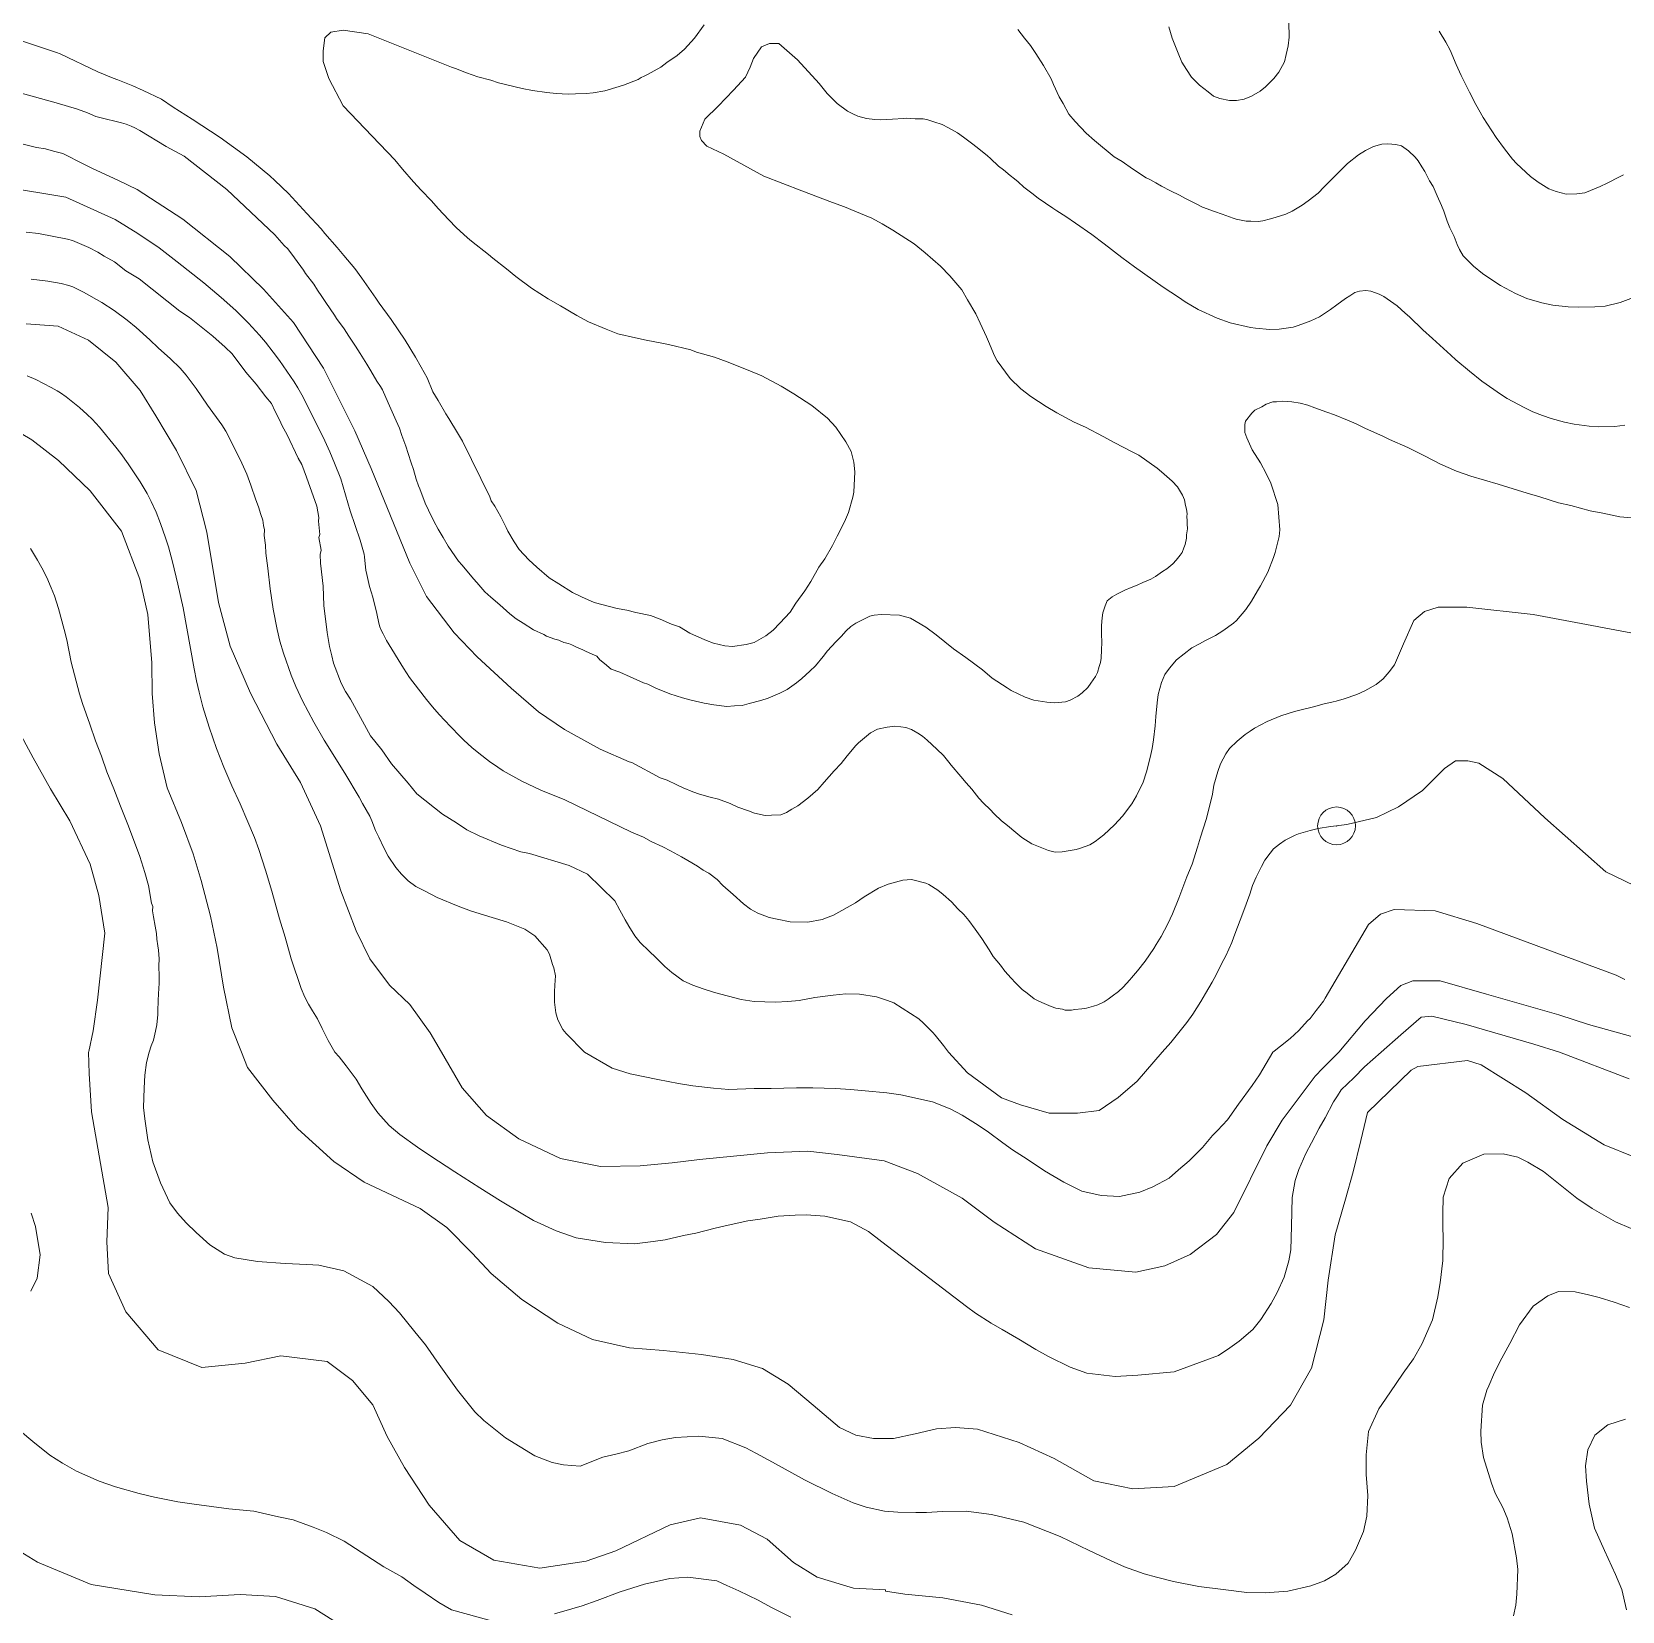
# Model space of a CAD drawing. Header units: metres. Extents: x 548946 to 557077, y 1838800 to 1845419.
# Drawn here: x 553019 to 553608, y 1841793 to 1842378 of the extents above; entities that cross this region are included whole.
import ezdxf

# ---------------------------------------------------------------- set-up
doc = ezdxf.new("R2010")
doc.units = ezdxf.units.M
doc.header["$LTSCALE"] = 28
doc.header["$PDMODE"] = 32
doc.header["$PDSIZE"] = 14
doc.layers.add('1', color=7, linetype='Continuous', lineweight=13)
doc.layers.add('2', color=7, linetype='Continuous', lineweight=13)

msp = doc.modelspace()

# ---------------------------------------------------------------- linework, layer by layer
at = {"layer": '1'}
for p, q in [((553498.1, 1842020.04), (553497.42, 1842018.89)), ((553503.06, 1842000), (553497.24, 1841994.04))]:
    msp.add_line(p, q, dxfattribs=at)
for points in [[(553145.03, 1842339.32), (553134.26, 1842350.56), (553128.93, 1842360.74), (553126.8, 1842367.07), (553126.8, 1842370.93), (553127.51, 1842375.85), (553129.64, 1842377.96), (553134.26, 1842378.66), (553143.48, 1842377.26), (553174.39, 1842364.95), (553175.91, 1842364.4), (553179.93, 1842362.86), (553184.2, 1842361.36), (553188.95, 1842360.16), (553191.76, 1842359.11), (553200.58, 1842357.02), (553204.37, 1842356.35), (553209.7, 1842355.61), (553213.2, 1842355.15), (553217.57, 1842354.94), (553220.37, 1842355.03), (553224.31, 1842355.14), (553226.83, 1842355.46), (553231.21, 1842356.13), (553232.44, 1842356.54), (553238.09, 1842358.27), (553243.58, 1842360.36), (553244.63, 1842361.13), (553245.72, 1842361.65), (553247.05, 1842362.2), (553251.94, 1842364.99), (553254.15, 1842366.67), (553258.04, 1842369.32), (553260.69, 1842371.57), (553264.38, 1842375.74), (553267.98, 1842380.66)], [(553484.56, 1842381.6), (553484.75, 1842376.01), (553484.38, 1842372.89), (553483.64, 1842369.61), (553482.95, 1842366.97), (553480.87, 1842363.13), (553479, 1842360.73), (553475.94, 1842357.66), (553473.98, 1842356.01), (553470.75, 1842354.2), (553468.08, 1842353.1), (553465.21, 1842352.62), (553462.66, 1842352.55), (553458.98, 1842353.37), (553456.7, 1842354.23), (553454.72, 1842355.77), (553451.47, 1842358.3), (553448.55, 1842361.26), (553446.66, 1842364.08), (553444.92, 1842366.8), (553443.61, 1842370.09), (553441.38, 1842375.68), (553440.09, 1842379.86)], [(553009.19, 1842376.63), (553028.02, 1842370.43), (553029.45, 1842369.92), (553043.37, 1842363.26), (553049.03, 1842360.9), (553050.78, 1842360.23), (553056.29, 1842357.98), (553060.21, 1842356.3), (553067, 1842353.06), (553071.32, 1842350.16), (553078.27, 1842345.66), (553088.69, 1842338.93), (553098.53, 1842331.73), (553107.08, 1842324.63), (553108.95, 1842322.95), (553114.03, 1842318.09), (553120.82, 1842310.77), (553126.13, 1842305.05), (553127.5, 1842303.31), (553132.1, 1842298.14), (553134.52, 1842295.12), (553138.56, 1842290.39), (553141.19, 1842286.76), (553146.33, 1842279.36), (553147.59, 1842277.47), (553152.04, 1842271.52), (553154.69, 1842267.64), (553157.21, 1842263.86), (553161.08, 1842257.45), (553163.2, 1842253.76), (553165.35, 1842249.82), (553167.52, 1842244.72), (553169.47, 1842241.39), (553172.26, 1842236.51), (553173.37, 1842234.73), (553176.58, 1842229.51), (553178.46, 1842226.42), (553188.63, 1842205.78), (553189.1, 1842204.22), (553190.46, 1842202.29), (553192.62, 1842198.36), (553194.59, 1842194.4), (553195.22, 1842193.05), (553197.57, 1842189.14), (553199.51, 1842186.23), (553203.09, 1842182.37), (553206.06, 1842179.67), (553210.59, 1842175.72), (553214.16, 1842173.57), (553219.28, 1842170.35), (553222.6, 1842168.74), (553227.21, 1842166.61), (553230.63, 1842165.77), (553235.82, 1842164.37), (553239.41, 1842163.73), (553242.73, 1842162.97), (553248.09, 1842161.78), (553251.65, 1842160.48), (553255.95, 1842158.6), (553258.92, 1842157.61), (553262.7, 1842155.28), (553265.2, 1842154.15), (553268.89, 1842152.58), (553271.48, 1842151.54), (553275.67, 1842150.6), (553278.55, 1842150.36)], [(553384.15, 1842378.86), (553386.72, 1842375.73), (553388.86, 1842372.94), (553390.88, 1842370), (553393.74, 1842365.5), (553396.53, 1842360.62), (553397.42, 1842358.56), (553399.53, 1842353.97), (553400.99, 1842351.47), (553403.15, 1842347.53), (553405.39, 1842344.87), (553409.51, 1842340.53), (553412.55, 1842337.72), (553419.93, 1842331.75), (553422.84, 1842329.94), (553426.63, 1842327.23), (553431.77, 1842323.91), (553433.12, 1842323.31), (553435.32, 1842322.06), (553437.38, 1842320.91), (553440.79, 1842319.17), (553444.06, 1842317.53), (553446.26, 1842316.28), (553450.07, 1842314.45), (553452.66, 1842313.12), (553457.08, 1842311.5), (553459.89, 1842310.45), (553464.02, 1842309.05), (553465.09, 1842308.67), (553468.77, 1842307.86), (553470.56, 1842307.83), (553473.25, 1842307.78), (553475.01, 1842308), (553477.85, 1842308.74), (553479.94, 1842309.38)], [(553608.61, 1842325.11), (553607.05, 1842324.28), (553602.49, 1842321.92), (553599.96, 1842320.71), (553594.26, 1842318.34), (553591.24, 1842317.96), (553587.3, 1842317.85), (553583.59, 1842318.91), (553580.92, 1842319.86), (553576.91, 1842322.29), (553574.08, 1842324.49), (553568.89, 1842329.21), (553567.41, 1842330.81), (553564.5, 1842334.66), (553561.42, 1842338.87), (553556.53, 1842346.3), (553553.89, 1842351.08), (553551.53, 1842355.64), (553548.45, 1842361.89), (553546.55, 1842365.87), (553544.35, 1842371.21), (553542.82, 1842374.21), (553540.28, 1842378.23)], [(553331.25, 1842345.55), (553328.13, 1842345.92), (553324.96, 1842346.8), (553323.07, 1842347.59), (553321.16, 1842348.62), (553317.23, 1842351.45), (553315.47, 1842353.28), (553313.56, 1842355.21), (553310.55, 1842358.92), (553302.61, 1842367.6), (553295.7, 1842373.71), (553293.48, 1842373.71), (553292.25, 1842373.71), (553289.29, 1842372.48), (553286.33, 1842368.09), (553285.1, 1842364.92), (553283.37, 1842361.26), (553278.93, 1842356.37), (553273.19, 1842350.55), (553268.3, 1842345.71), (553266.42, 1842341.25), (553266.42, 1842339.2), (553266.99, 1842337.72), (553269.05, 1842335.67), (553275.25, 1842332.7), (553290.09, 1842324.52), (553304.18, 1842319.12), (553315.55, 1842314.85), (553319.97, 1842313.23), (553323.88, 1842311.55), (553330.08, 1842309.01), (553333.91, 1842306.93), (553337.92, 1842304.5), (553345.82, 1842299.49), (553349.82, 1842296.16), (553355.54, 1842291.25), (553359.06, 1842287.61), (553363.41, 1842282.41), (553365.54, 1842278.71), (553368.6, 1842273.61), (553370.19, 1842270.1), (553372.61, 1842265.04), (553373.34, 1842263.35), (553375.54, 1842258), (553376.54, 1842256.09), (553381.31, 1842249.66), (553385.36, 1842245.82), (553389.04, 1842242.96), (553394.75, 1842239.21), (553398.61, 1842236.88), (553405.04, 1842233.48), (553409.24, 1842231.58), (553415.81, 1842228.06), (553420.18, 1842225.79), (553426.61, 1842222.39), (553429.06, 1842221.16), (553435.79, 1842216.38), (553437.48, 1842215.06), (553441.37, 1842211.59), (553443.3, 1842209.41), (553445.22, 1842206.33), (553445.94, 1842204.63), (553446.33, 1842202.51), (553446.63, 1842201.14), (553446.96, 1842199.52), (553446.84, 1842198.49), (553446.92, 1842196.84), (553446.93, 1842195.69), (553447.01, 1842194.04), (553446.89, 1842193), (553446.83, 1842192.57)], [(553144.47, 1842252.44), (553143, 1842254.93), (553140.6, 1842258.85), (553138.85, 1842261.57), (553136.34, 1842265.34), (553134.59, 1842268.06), (553131.83, 1842271.8), (553131.02, 1842273.1), (553127.88, 1842277.81), (553126.34, 1842279.92), (553124.77, 1842282.28), (553123.34, 1842284.52), (553120.29, 1842288.48), (553119.63, 1842289.68), (553116.23, 1842294.36), (553113.78, 1842297.63), (553112.47, 1842298.87), (553108.92, 1842302.77), (553091.21, 1842319.6), (553075.38, 1842332), (553068.69, 1842335.61), (553058.97, 1842341.43), (553057.1, 1842342.46), (553055.71, 1842343.09), (553053.9, 1842343.79), (553052.17, 1842344.32), (553044.14, 1842346.24), (553042.67, 1842346.68), (553039.58, 1842347.99), (553035.9, 1842349.35), (553027.96, 1842351.75), (553010.53, 1842356.53)], [(553609.11, 1842232.34), (553605.34, 1842231.87), (553599.49, 1842231.65), (553595.88, 1842231.96), (553590.3, 1842232.67), (553586.76, 1842233.37), (553581.74, 1842234.79), (553578.53, 1842235.92), (553575.04, 1842237.27), (553571.77, 1842238.9), (553565.48, 1842242.2), (553563.39, 1842243.6), (553556.13, 1842248.56), (553551.57, 1842252.34), (553546.45, 1842256.55), (553544.58, 1842258.23), (553537.8, 1842264.4), (553534.2, 1842267.65), (553529.27, 1842272.4), (553527.68, 1842273.86), (553524.79, 1842276.56), (553519.76, 1842280.02), (553518.12, 1842280.84), (553514.92, 1842281.97), (553513.09, 1842282.25), (553510.83, 1842281.97), (553509.1, 1842281.49), (553507.22, 1842280.24), (553505.55, 1842279.26), (553502.39, 1842276.95), (553500.07, 1842275.13), (553495.93, 1842272.44), (553492.79, 1842271.02), (553488.03, 1842269.28), (553486.19, 1842268.67), (553481.05, 1842267.89), (553477.5, 1842267.71), (553472.2, 1842268.19), (553470.38, 1842268.47), (553462.88, 1842270.22), (553458.07, 1842271.91), (553451.03, 1842275.12), (553446.21, 1842277.96), (553443.69, 1842279.69), (553437.99, 1842283.44), (553427.47, 1842290.94), (553422.69, 1842294.43), (553416.19, 1842299.49), (553411.66, 1842303), (553405.53, 1842307.09), (553402.02, 1842309.59), (553398.69, 1842311.72), (553397.17, 1842312.68), (553391.71, 1842316.47), (553389.45, 1842318.23), (553386.48, 1842320.54), (553384.32, 1842322.44), (553382.91, 1842323.54), (553381.35, 1842324.75), (553378.92, 1842326.87), (553377.08, 1842328.3), (553374.04, 1842331.11), (553373.02, 1842332.13), (553369.77, 1842334.66), (553367.5, 1842336.42), (553364.11, 1842339.06), (553361.88, 1842340.57), (553358.58, 1842342.46), (553356.12, 1842343.68), (553353.06, 1842344.7), (553350.92, 1842345.46), (553349.1, 1842345.74), (553346.16, 1842345.75), (553342.94, 1842345.99), (553341.79, 1842345.97), (553337.74, 1842345.72), (553335.58, 1842345.58), (553333.43, 1842345.44), (553331.25, 1842345.55)], [(552988.79, 1842343.16), (553020.71, 1842335.12), (553024.05, 1842334.74), (553026.95, 1842333.81), (553030.36, 1842332.93), (553038.18, 1842328.99), (553041.14, 1842327.55), (553051, 1842322.97), (553058.01, 1842319.62), (553074.9, 1842308.67), (553092.25, 1842294.8), (553104.73, 1842282.71), (553115.82, 1842270.34), (553127.02, 1842253.45), (553138.54, 1842230.25), (553144.62, 1842216.29), (553159.01, 1842181.23), (553165.18, 1842168.83), (553175.36, 1842155.33), (553183.86, 1842146.43), (553196.54, 1842134.88), (553206.58, 1842126.16), (553216.24, 1842119.59), (553229.49, 1842112.25), (553240.24, 1842107.62), (553241.26, 1842107.34), (553251.71, 1842101.65), (553254.24, 1842100.82), (553257.91, 1842099.1), (553260.22, 1842097.99), (553263.85, 1842096.53), (553266.27, 1842095.55), (553270.23, 1842094.52), (553273.26, 1842093.75), (553277.68, 1842092.13), (553280.52, 1842090.83), (553284.4, 1842089.4), (553286.68, 1842088.53), (553290.61, 1842087.75), (553292.91, 1842087.78), (553296.46, 1842087.97), (553298.52, 1842088.87), (553300.54, 1842090.01), (553302.68, 1842091.3), (553306.42, 1842094.07), (553310.1, 1842097.34), (553312.44, 1842100.06), (553316.13, 1842104.22), (553318.72, 1842106.98), (553320.92, 1842109.8), (553324.15, 1842113.66), (553325.17, 1842114.68), (553329.57, 1842118.29), (553332.21, 1842119.65), (553335.8, 1842120.48), (553336.81, 1842120.6), (553338.57, 1842120.83), (553340.9, 1842120.61), (553342.72, 1842120.32), (553344.86, 1842119.57), (553347.2, 1842118.2), (553348.87, 1842117.13), (553350.59, 1842115.56), (553354.19, 1842112.31), (553356.66, 1842109.94), (553358.63, 1842107.5), (553359.54, 1842106.34), (553363.12, 1842102.19), (553365.09, 1842099.76), (553367.16, 1842097.46), (553369.76, 1842094.08), (553371.52, 1842092.26), (553373.99, 1842089.89), (553375.46, 1842088.29), (553378.21, 1842085.69), (553380.34, 1842084.04), (553383.48, 1842081.37), (553385.74, 1842079.61), (553389.36, 1842077.26), (553395.55, 1842074.71), (553398.05, 1842074.13), (553400.6, 1842074.19), (553405.85, 1842075.11), (553407.07, 1842075.52), (553410.86, 1842076.88), (553412.89, 1842078.03), (553416.01, 1842080.59), (553418.09, 1842082.39), (553420.02, 1842084.29), (553422.94, 1842087.46), (553426.46, 1842091.99), (553428.13, 1842095.01), (553430.69, 1842100.05), (553431.86, 1842103.9), (553433.25, 1842109.18), (553433.98, 1842112.47), (553434.47, 1842115.72), (553435.1, 1842120.91), (553435.3, 1842124.38), (553435.82, 1842129.43), (553436.2, 1842132.54)], [(553278.55, 1842150.36), (553283.51, 1842151.02), (553286.55, 1842151.84), (553290.83, 1842154.23), (553293.53, 1842156.34), (553296.09, 1842158.92), (553299.89, 1842163.05), (553301.98, 1842166.33), (553305.34, 1842170.99), (553307.52, 1842174.37), (553310.52, 1842179.66), (553312.72, 1842182.85), (553315.58, 1842187.74), (553317.28, 1842191.16), (553319.99, 1842196.51), (553321.5, 1842199.91), (553323.13, 1842205.6), (553323.48, 1842207.54), (553323.77, 1842214.98), (553323.44, 1842218.65), (553322.43, 1842222.52), (553320.5, 1842226.1), (553316.83, 1842231.57), (553313.7, 1842234.91), (553307.85, 1842239.56), (553301.27, 1842243.94), (553296.57, 1842246.82), (553289.31, 1842250.54), (553284.32, 1842252.63), (553276.56, 1842255.73), (553271.8, 1842257.47), (553265.12, 1842259.36), (553263.04, 1842260.17), (553254.74, 1842262.16), (553252.88, 1842262.62), (553246.48, 1842263.78), (553242.58, 1842264.67), (553236.05, 1842266.1), (553231.67, 1842267.88), (553225.18, 1842270.65), (553220.84, 1842272.91), (553214.72, 1842276.58), (553210.25, 1842279.11), (553204.01, 1842283.04), (553198.28, 1842287.42), (553194.73, 1842290.24), (553189.72, 1842294.23), (553188.05, 1842295.56), (553181.78, 1842300.54), (553180.32, 1842301.7), (553176.07, 1842305.58), (553173.37, 1842308.41), (553169.48, 1842312.52), (553166.97, 1842315.37), (553163.19, 1842319.4), (553160.37, 1842322.5), (553156.22, 1842327.15), (553153.36, 1842330.62), (553145.03, 1842339.32)], [(553479.94, 1842309.38), (553483.51, 1842310.47), (553485.79, 1842311.65), (553489.48, 1842313.77), (553491.7, 1842315.45), (553495.44, 1842318.22), (553497.7, 1842320.55), (553499.96, 1842322.87), (553502.11, 1842325.06), (553506.31, 1842329.29), (553510.38, 1842332.48), (553512.99, 1842334.08), (553515.99, 1842335.61), (553519.09, 1842336.38), (553521.24, 1842336.52), (553524.21, 1842336.25), (553526.31, 1842335.75), (553528.97, 1842333.91), (553531.44, 1842331.54), (553532.49, 1842330.27), (553533.92, 1842328.02), (553535.04, 1842326.24), (553536.74, 1842322.88), (553538.03, 1842320.74), (553539.61, 1842317.24), (553541.2, 1842313.74), (553541.99, 1842311.54), (553543.22, 1842307.86), (553544.28, 1842305.44), (553545.84, 1842302.18), (553546.97, 1842299.26), (553547.84, 1842297.45), (553549.16, 1842295.07), (553550.04, 1842294.16), (553552.96, 1842291.2), (553556.36, 1842288.56), (553561.25, 1842285.22), (553563.05, 1842284.04), (553568.52, 1842281.15), (553572.72, 1842279.25), (553578.28, 1842277.64), (553582.35, 1842276.75), (553588.04, 1842276.18), (553591.77, 1842276.01), (553598.01, 1842276.15), (553601.81, 1842276.38), (553607.39, 1842277.71), (553611.29, 1842279.22)], [(553263.75, 1842024.88), (553260.23, 1842026.48), (553256.02, 1842029.53), (553253.44, 1842031.76), (553250.09, 1842035.04), (553247.62, 1842037.42), (553244.28, 1842040.7), (553242.31, 1842043.14), (553240.08, 1842046.69), (553238.76, 1842049.08), (553236.78, 1842052.66), (553234.94, 1842056.13), (553224.77, 1842065.94), (553217.97, 1842069.21), (553203.24, 1842073.62), (553200.11, 1842074.28), (553192.97, 1842076.76), (553184.71, 1842080.14), (553180.13, 1842082.41), (553176.27, 1842085.02), (553171.08, 1842088.23), (553161.57, 1842095.78), (553158.33, 1842099.73), (553152.17, 1842106.9), (553148.53, 1842112.08), (553144.38, 1842117.19), (553139.9, 1842125.32), (553136.98, 1842130.83), (553135.13, 1842133.67), (553133.5, 1842136.78), (553130.64, 1842144.08), (553130.07, 1842146.81), (553129.17, 1842150.26), (553128.31, 1842155.5), (553127.16, 1842165.53), (553126.86, 1842172.61), (553125.89, 1842181.14), (553125.76, 1842184.43), (553126.09, 1842185.99), (553125.3, 1842190.73), (553125.68, 1842191.79), (553125.11, 1842196.8), (553125.22, 1842198.09), (553124.48, 1842202.32), (553120.71, 1842213.07), (553118.91, 1842217.69), (553117.62, 1842220.09), (553113.58, 1842228.77), (553111.67, 1842232.11), (553110.66, 1842234.28), (553109.03, 1842237.4), (553107.68, 1842240.29), (553105.61, 1842242.85), (553102.03, 1842247.52), (553098.22, 1842251.91), (553093.13, 1842258.7), (553090.55, 1842261.2), (553086.02, 1842265.25), (553077.36, 1842272.14), (553073.78, 1842274.53), (553058.69, 1842286.52), (553053.77, 1842289.51), (553049.58, 1842292.84), (553045.78, 1842294.95), (553043.32, 1842296.45), (553040.08, 1842298.11), (553033.94, 1842300.71), (553032.1, 1842301.26), (553021.45, 1842303.35), (553016.82, 1842303.83)], [(553098.63, 1842214.17), (553096.05, 1842219.56), (553090.78, 1842230.06), (553089.28, 1842232.46), (553084.06, 1842239.73), (553079.83, 1842245.88), (553076.09, 1842250.87), (553073.87, 1842253.43), (553070.3, 1842256.93), (553065.75, 1842261), (553062.7, 1842263.91), (553057.53, 1842268.52), (553054.23, 1842271.18), (553049.45, 1842274.83), (553044.91, 1842277.78), (553038.12, 1842281.55), (553034.07, 1842283.53), (553032.63, 1842284.03), (553029.83, 1842284.79), (553024.85, 1842285.68), (553018.64, 1842286.45)], [(553016.81, 1842269.86), (553028.69, 1842268.98), (553039.89, 1842263.75), (553049.99, 1842255.67), (553059.06, 1842245.15), (553064.89, 1842235.83), (553072.53, 1842222.94), (553079.76, 1842208.07), (553083.79, 1842192.72), (553088.12, 1842166.65), (553092.38, 1842150.41), (553099.89, 1842132.98), (553109.75, 1842114.13), (553118.45, 1842099.94), (553125.93, 1842083.93), (553133.41, 1842059.76), (553139.07, 1842044.98), (553144.1, 1842034.66), (553151.41, 1842024.85), (553158.94, 1842017.65), (553166.45, 1842007.22), (553170.64, 1842000)], [(553028.33, 1842245.08), (553026.15, 1842246.29), (553020.36, 1842249.24), (553017.25, 1842250.54)], [(553413.01, 1842139.21), (553411.29, 1842136.7), (553410.08, 1842135.14), (553408.03, 1842133.1), (553406.4, 1842131.87), (553403.65, 1842130.38), (553401.81, 1842129.77), (553397.9, 1842129.4), (553394.93, 1842129.67), (553390.1, 1842130.47), (553386.9, 1842131.6), (553381.74, 1842134.02), (553380.22, 1842134.98), (553374.65, 1842138.62), (553371.08, 1842141.62), (553364.89, 1842146.21), (553360.39, 1842149.48), (553354, 1842154.68), (553350.07, 1842157.51), (553344.42, 1842160.76), (553340.32, 1842161.91), (553333.52, 1842162.2), (553331, 1842161.89), (553329.38, 1842161.56), (553324.21, 1842159), (553322.33, 1842157.74), (553320.62, 1842156.12), (553318.71, 1842153.97), (553316.78, 1842152.06), (553313.75, 1842148.75), (553312.1, 1842146.63), (553309.21, 1842143.2), (553307.17, 1842141.16), (553304.18, 1842138.48), (553302.22, 1842136.83), (553298.7, 1842134.35), (553296.06, 1842133), (553291.69, 1842131.17), (553288.99, 1842130.32), (553284.66, 1842129.14), (553282.07, 1842128.44), (553279.27, 1842128.34), (553276.37, 1842128.1), (553271.57, 1842128.65), (553268.04, 1842129.36), (553263.18, 1842130.41), (553260, 1842131.29), (553255.23, 1842132.74), (553250.1, 1842134.9), (553247.12, 1842136.32), (553245.51, 1842136.88), (553240.64, 1842139.08), (553236.73, 1842140.76), (553233.52, 1842141.89), (553231.08, 1842144.01), (553229.39, 1842145.33), (553228.19, 1842146.72), (553226.56, 1842147.53), (553224, 1842148.62), (553223.04, 1842149.14), (553220.47, 1842150.22), (553218.98, 1842150.93), (553217.77, 1842151.41), (553216.06, 1842151.84), (553214.17, 1842152.62), (553212.71, 1842153.08), (553209.65, 1842154.1), (553208.55, 1842154.73), (553204.74, 1842156.55), (553200.99, 1842159.02), (553198.36, 1842160.6), (553195.96, 1842162.47), (553192.36, 1842165.73), (553188.93, 1842168.62), (553186.78, 1842170.52), (553183.79, 1842173.97), (553182.59, 1842175.36), (553178.38, 1842180.45), (553177.04, 1842181.94), (553173.16, 1842187.46), (553171.35, 1842190.68), (553169.44, 1842193.76), (553167.91, 1842196.76), (553165.87, 1842200.85), (553164.66, 1842203.38), (553162.71, 1842208.75), (553162.19, 1842209.83), (553161.37, 1842212.29), (553160.28, 1842215.85), (553159.47, 1842218.3), (553158.38, 1842221.87), (553157.53, 1842224.57), (553156.02, 1842228.47), (553155.17, 1842231.17), (553153.93, 1842233.96), (553151.45, 1842239.52), (553150.93, 1842240.6), (553148.79, 1842245.44), (553148.13, 1842246.64), (553146.73, 1842248.63), (553144.47, 1842252.44)], [(553131.16, 1842000), (553128.77, 1842004.41), (553126.49, 1842008.84), (553124.73, 1842012.35), (553122.87, 1842015.3), (553121.42, 1842017.85), (553120.1, 1842020.38), (553118.66, 1842023.65), (553114.99, 1842034.59), (553112.75, 1842042.67), (553110.73, 1842049.46), (553107.89, 1842059.72), (553105.52, 1842067.48), (553103.01, 1842075.15), (553101.41, 1842079.56), (553099, 1842085.41), (553096.13, 1842092.03), (553093.08, 1842098.74), (553090.06, 1842105.63), (553087.36, 1842112.54), (553084.58, 1842120.37), (553082.3, 1842128.01), (553080.92, 1842133.34), (553079.92, 1842137.64), (553079.02, 1842142), (553074.94, 1842164.61), (553073.05, 1842173.37), (553071.07, 1842181.72), (553069.52, 1842187.19), (553068.44, 1842190.62), (553066.6, 1842195.91), (553064.95, 1842200.12), (553063.16, 1842204.04), (553061.65, 1842206.95), (553059.06, 1842211.32), (553054.66, 1842218), (553051.95, 1842221.77), (553050.1, 1842224.1), (553043.96, 1842231.52), (553041.23, 1842234.48), (553039.41, 1842236.29), (553036.59, 1842238.88), (553034.18, 1842240.89), (553031.61, 1842242.87), (553029.51, 1842244.33), (553028.33, 1842245.08)], [(553472.98, 1842170.9), (553474.06, 1842172.78), (553476.87, 1842177.86), (553478.87, 1842183.34), (553479.55, 1842185.09), (553480.97, 1842191.01), (553481.3, 1842193.48), (553480.5, 1842202.96), (553477.98, 1842210.81), (553476.25, 1842214.43), (553474.1, 1842218.37), (553471.07, 1842223.23), (553468.99, 1842227.56), (553468.35, 1842229.65), (553468.36, 1842232.59), (553468.6, 1842233.77), (553470.91, 1842236.74), (553472.04, 1842237.91), (553474.57, 1842239.12), (553476.23, 1842240.09), (553478.68, 1842240.91), (553480.08, 1842240.96), (553482.09, 1842241.21), (553484.28, 1842241.1), (553485.71, 1842240.9), (553488.82, 1842240.52), (553491.6, 1842239.72), (553494.28, 1842238.78), (553498.69, 1842237.16), (553501.5, 1842236.11), (553506.35, 1842234.16), (553509.58, 1842232.78), (553512.99, 1842231.03), (553519.47, 1842228.27), (553521.92, 1842227.04), (553528.68, 1842224.06), (553533.87, 1842221.39), (553538.91, 1842218.83), (553540.55, 1842218.01), (553546.77, 1842215.21), (553551.97, 1842213.44), (553562.17, 1842210.5), (553565.77, 1842209.29), (553572.94, 1842207.12), (553577.58, 1842205.79), (553584.49, 1842203.59), (553589.1, 1842202.51), (553596.23, 1842200.59), (553600.95, 1842199.65), (553607.23, 1842198.39), (553611.49, 1842198.03)], [(553223.7, 1842000), (553216.87, 1842006.94), (553215.61, 1842008.46), (553213.78, 1842011.98), (553213.07, 1842014.57), (553212.57, 1842018.6), (553212.6, 1842022.43), (553212.68, 1842024.87), (553212.88, 1842028.34), (553212.25, 1842031.33), (553211.84, 1842032.55), (553210.72, 1842036.37), (553209.89, 1842037.93), (553205.28, 1842043.1), (553201.53, 1842045.56), (553194.8, 1842048.3), (553189.49, 1842049.93), (553181.79, 1842052.29), (553176.84, 1842054.09), (553169.15, 1842057.34), (553164.64, 1842059.72), (553161.23, 1842061.46), (553158.29, 1842063.52), (553155.93, 1842066.03), (553153.72, 1842068.44), (553150.89, 1842072.68), (553149.36, 1842075.68), (553147.46, 1842079.66), (553146.25, 1842082.19), (553144.91, 1842085.72), (553144.19, 1842087.42), (553141.43, 1842092.21), (553140.21, 1842094.52), (553134.83, 1842103.4), (553127.28, 1842115.62), (553123.41, 1842122.3), (553119.23, 1842130.19), (553116.67, 1842135.55), (553114.97, 1842139.68), (553112.12, 1842147.84), (553110.83, 1842152.35), (553109.77, 1842156.56), (553108.37, 1842164.2), (553107.23, 1842171.7), (553106.36, 1842179.33), (553105.63, 1842184.94), (553105.44, 1842187.82), (553105, 1842191.46), (553105.07, 1842193.58), (553104.73, 1842195.18), (553104.49, 1842197.15), (553103.71, 1842199.21), (553102.84, 1842202.06), (553101.86, 1842204.7), (553100.12, 1842210.09), (553098.63, 1842214.17)], [(553446.83, 1842192.57), (553446.68, 1842191.57), (553446.7, 1842190.42), (553446.23, 1842188.07), (553445.74, 1842186.86), (553445.06, 1842185.11), (553444.29, 1842184.12), (553442.86, 1842182.28), (553441.62, 1842180.98), (553439.44, 1842179.04), (553437.77, 1842178.07), (553435.2, 1842176.21), (553433.53, 1842175.24), (553430.5, 1842173.97), (553428.44, 1842173.07), (553426.13, 1842172.14), (553423.82, 1842171.21), (553420.82, 1842169.69), (553419.15, 1842168.71), (553417.3, 1842167.2), (553416.51, 1842165.32), (553415.68, 1842162.79), (553415.4, 1842160.96), (553415.24, 1842158.14), (553415.26, 1842154.95), (553415.27, 1842151.76), (553415.23, 1842149.07), (553415.1, 1842145.99), (553414.79, 1842144.42), (553414.33, 1842142.95), (553413.72, 1842140.71), (553413.01, 1842139.21)], [(553065.1, 1842044.05), (553064.65, 1842046.67), (553063.95, 1842050.16), (553063.67, 1842052.43), (553063.73, 1842053.97), (553063.32, 1842055.19), (553062.09, 1842061.79), (553060.8, 1842066.53), (553058.95, 1842072.51), (553054.78, 1842083.75), (553051.72, 1842091.15), (553049.28, 1842097.62), (553046.7, 1842103.85), (553044.75, 1842109.71), (553042.51, 1842115.4), (553040.45, 1842121.52), (553037.71, 1842129.23), (553036.61, 1842132.77), (553033.54, 1842144.56), (553031.84, 1842152.8), (553030.87, 1842156.67), (553028.78, 1842164.4), (553027.32, 1842169.06), (553026.15, 1842172.08), (553024.48, 1842175.88), (553022.65, 1842179.51), (553021.09, 1842182.29), (553018.41, 1842186.61)], [(553436.2, 1842132.54), (553437.42, 1842137.03), (553438.72, 1842139.88), (553440.34, 1842142.25), (553443.01, 1842145.4), (553448.72, 1842149.81), (553451.47, 1842151.31), (553453.75, 1842152.49), (553457.47, 1842154.36), (553460.19, 1842156.1), (553464.04, 1842159.01), (553465.2, 1842159.92), (553468.64, 1842164.06), (553470.81, 1842167.14), (553472.98, 1842170.9)], [(553039.93, 1842000), (553040.07, 1842000.29), (553041.63, 1842007.99), (553043.22, 1842019.3), (553046.03, 1842044.1), (553043.7, 1842058.09), (553040.6, 1842069.66), (553032.98, 1842085.78), (553025.85, 1842097.55), (553019.39, 1842109.01), (553013.19, 1842120.5)], [(553626.86, 1842054.9), (553602.04, 1842066.85), (553579.45, 1842086.84), (553563.91, 1842101.45), (553554.94, 1842107.1), (553550.86, 1842107.91), (553546.38, 1842107.91), (553542.3, 1842105.08), (553534.15, 1842097.01), (553525.18, 1842090.96), (553517.03, 1842086.92), (553506.08, 1842084.34), (553503.06, 1842083.96), (553502.27, 1842083.86)], [(553502.27, 1842083.86), (553500.04, 1842083.58), (553495.41, 1842082.87), (553492.56, 1842082.13), (553488.24, 1842080.95), (553486.91, 1842080.4), (553483.18, 1842078.53), (553481.19, 1842077.13), (553478.86, 1842075.31)], [(553478.86, 1842075.31), (553477.65, 1842073.75), (553475.67, 1842071.21), (553474.45, 1842068.76), (553472.51, 1842064.81), (553471.1, 1842061.82), (553470.11, 1842058.51), (553467.93, 1842052.49), (553464.17, 1842042.7), (553463.53, 1842040.7), (553461.22, 1842035.69), (553459.78, 1842032.95), (553457.62, 1842028.72), (553456.18, 1842025.99), (553453.77, 1842021.73), (553451.97, 1842018.82), (553448.98, 1842014.11), (553446.81, 1842011.03), (553443.41, 1842006.64), (553440.84, 1842003.64), (553437.7, 1842000)], [(553609.03, 1842027), (553605.9, 1842028.52), (553554.26, 1842047.73), (553538.77, 1842052.33), (553523.65, 1842052.89), (553518.61, 1842051.21), (553514.13, 1842047.29), (553498.1, 1842020.04)], [(553062.43, 1842000), (553063.16, 1842002.43), (553064.06, 1842004.46), (553064.8, 1842007.75), (553065.27, 1842010.1), (553065.55, 1842013.97), (553065.64, 1842015.26), (553065.78, 1842019.23), (553065.86, 1842021.67), (553066.14, 1842025.54), (553066.08, 1842028.08), (553065.97, 1842032.03), (553066.16, 1842034.61), (553065.89, 1842037.76), (553065.56, 1842039.38), (553065.24, 1842041.9), (553065.1, 1842044.05)], [(553503.06, 1842000), (553512.91, 1842011.63), (553520.82, 1842019.91), (553526.1, 1842024.69), (553530.5, 1842026.43), (553540.61, 1842026.43), (553557.81, 1842021.52), (553584.58, 1842013.81), (553595.57, 1842010.33), (553632.49, 1842000)], [(553358.54, 1842000), (553356.7, 1842002.55), (553353.54, 1842006.37), (553352.66, 1842007.28), (553349.28, 1842010.82), (553347.55, 1842012.39), (553338.26, 1842018.25), (553335.98, 1842019.11), (553331.85, 1842020.51), (553325.6, 1842021.51), (553320.47, 1842021.64), (553315.8, 1842021.18), (553309.02, 1842020.33), (553303.15, 1842019.21), (553298.99, 1842018.82), (553294.43, 1842018.5), (553286.48, 1842018.79), (553281.65, 1842019.59), (553271.88, 1842022.19), (553267.63, 1842023.45), (553263.75, 1842024.88)], [(553497.42, 1842018.89), (553494.78, 1842015.5), (553492.47, 1842012.53), (553491.56, 1842011.65), (553488.31, 1842008.05), (553485.1, 1842005.09), (553481.5, 1842002.22), (553479.18, 1842000.39), (553478.69, 1842000)], [(553518.75, 1842000), (553526.1, 1842006.41), (553533.58, 1842012.94), (553537.53, 1842013.38), (553550.28, 1842010.33), (553575.35, 1842002.93), (553584.85, 1842000)], [(553382.14, 1841791.53), (553370.8, 1841795.21), (553356.41, 1841797.84), (553342.33, 1841799.27), (553335.13, 1841800.36), (553335.13, 1841800.86), (553323.38, 1841801.47), (553309.84, 1841805.53), (553301.08, 1841810.91), (553291.3, 1841819.67), (553281.41, 1841824.79), (553266.59, 1841827.54), (553255.36, 1841824.87), (553235.32, 1841815.26), (553224.34, 1841811.45), (553207.14, 1841808.89), (553190.11, 1841811.79), (553177.51, 1841819.07), (553166.08, 1841832.18), (553157.01, 1841846.2), (553150.55, 1841857.66), (553145.24, 1841869.37), (553137.76, 1841878.38), (553128.29, 1841885.49), (553111.23, 1841887.48), (553097.92, 1841884.84), (553081.92, 1841883.19), (553065.77, 1841889.81), (553053.71, 1841903.89), (553047.34, 1841918.08), (553046.69, 1841929.79), (553047.23, 1841942.42), (553041.09, 1841977.87), (553040.15, 1841992.15), (553039.93, 1842000)], [(553062.43, 1842000), (553061.44, 1841996.22), (553060.74, 1841991.53), (553060.56, 1841986.66), (553060.33, 1841979.5), (553060.84, 1841975.38), (553061.95, 1841967.55), (553063.75, 1841959.42), (553066.55, 1841951.67), (553070.08, 1841944.27), (553072.91, 1841940.44), (553076.11, 1841936.79), (553079.82, 1841933.21), (553084.84, 1841928.61), (553090.36, 1841925.25), (553094.18, 1841923.89), (553102.59, 1841922.46), (553112.74, 1841921.77), (553120.76, 1841921.33), (553125.23, 1841921.11), (553134.51, 1841919), (553145.3, 1841913.16), (553151.21, 1841907.63), (553155.13, 1841903.42), (553160.84, 1841896.42), (553164.71, 1841891.55), (553169.79, 1841884.34), (553176.59, 1841874.87), (553183.09, 1841866.8), (553186.37, 1841863.55), (553194.36, 1841857.1), (553205.24, 1841850.49), (553211.69, 1841848.03), (553215.85, 1841847.11), (553222.05, 1841846.71), (553230.44, 1841850), (553235.26, 1841851.05), (553240.06, 1841852.36), (553247.17, 1841855.09), (553252.49, 1841856.46), (553257.34, 1841857.25), (553265.99, 1841857.81), (553274.67, 1841856.95), (553283.38, 1841853.49), (553287.11, 1841851.43), (553293.33, 1841848.08), (553305.23, 1841841.59), (553315.42, 1841836.47), (553323.21, 1841833.03), (553328.07, 1841831.49), (553334.86, 1841830.02), (553339.71, 1841829.65), (553346.37, 1841829.47), (553350.39, 1841829.52), (553356.33, 1841829.92), (553365.04, 1841829.97), (553374.4, 1841828.79), (553386.42, 1841825.95), (553399.89, 1841820.54), (553410.59, 1841815.47), (553418.56, 1841811.67), (553423.75, 1841809.38), (553431.06, 1841806.8), (553435.62, 1841805.49), (553441.9, 1841803.97), (553451.21, 1841802.13), (553460.32, 1841800.92), (553469.02, 1841799.8), (553475.79, 1841799.76), (553484.18, 1841800.3), (553492.81, 1841802.29), (553497.81, 1841804.14), (553501.95, 1841806.68), (553506.58, 1841810.7), (553509.3, 1841815.55), (553512.3, 1841822.51), (553513.51, 1841828.11), (553513.83, 1841835.82), (553513.24, 1841843.56), (553513.21, 1841850.84), (553514.08, 1841859.51), (553517.97, 1841867.88), (553520.43, 1841871.53), (553524.35, 1841877.29), (553526.92, 1841881.09), (553530.75, 1841886.45), (553533.92, 1841891.87), (553537.87, 1841900.89), (553539.79, 1841909.43), (553540.19, 1841911.78)], [(553502.57, 1841983.83), (553501.15, 1841981.64), (553498.03, 1841975.71), (553495.86, 1841971.83), (553492.94, 1841966.43), (553490.91, 1841962.44), (553488.3, 1841956.56), (553486.93, 1841952.51), (553485.81, 1841946.14), (553485.54, 1841935.58), (553485.34, 1841926.84), (553484.62, 1841922.73), (553482.81, 1841916.68), (553480.32, 1841910.94), (553478.04, 1841906.92), (553474.26, 1841901.04), (553471.29, 1841897.33), (553466.17, 1841893), (553462.8, 1841890.54), (553458.57, 1841887.61), (553442.06, 1841881.63), (553428.67, 1841880.41), (553420.28, 1841879.88), (553409.74, 1841881.06), (553403.64, 1841883.38), (553395.53, 1841887.3), (553390.82, 1841889.9), (553384.54, 1841893.76), (553378.44, 1841897.25), (553374.27, 1841899.65), (553368.54, 1841903.31), (553365.14, 1841905.8), (553333.82, 1841929.77), (553328.9, 1841933.6), (553322.18, 1841937.2), (553312.65, 1841939.28), (553305.8, 1841939.73), (553301.76, 1841939.62), (553295.41, 1841939.22), (553288.75, 1841938.13), (553284.12, 1841937.55), (553276.87, 1841935.99), (553272.05, 1841934.86), (553264.97, 1841932.94), (553260.37, 1841932.1), (553253.52, 1841930.46), (553249.15, 1841929.92), (553242.21, 1841929.05), (553231.43, 1841929.53), (553220.64, 1841931.19), (553213.14, 1841933.78), (553204.81, 1841937.7), (553200.16, 1841940.39), (553192.54, 1841944.93), (553184.89, 1841949.72), (553175.64, 1841955.75), (553166.4, 1841961.78), (553161.83, 1841964.87), (553155.24, 1841969.53), (553151.3, 1841972.83), (553147.06, 1841977.53), (553144.66, 1841981.01), (553141.24, 1841986.47), (553139.1, 1841989.99), (553135.34, 1841995), (553132.83, 1841998.35), (553131.16, 1842000)], [(553497.24, 1841994.04), (553494.35, 1841991.09), (553482.19, 1841974.84), (553476.48, 1841965.37), (553464.26, 1841940.57), (553457.76, 1841932.45), (553448.01, 1841925.02), (553438.61, 1841920.81), (553427.94, 1841918.56), (553410.49, 1841920.15), (553390.69, 1841927.11), (553375.48, 1841937.06), (553363.57, 1841945.95), (553347.05, 1841955.04), (553334.73, 1841959.73), (553317.32, 1841962.06), (553306.43, 1841963.31), (553291.47, 1841962.69), (553266.22, 1841960.27), (553256.13, 1841959.02), (553244.33, 1841957.97), (553229.6, 1841957.63), (553214.76, 1841960.64), (553199.32, 1841967.86), (553187.35, 1841976.51), (553178.31, 1841986.77), (553170.64, 1842000)], [(553478.69, 1842000), (553473.79, 1841991.6), (553471.03, 1841987.72), (553465.97, 1841980.77), (553461.9, 1841974.96), (553458.2, 1841971.05), (553456.33, 1841969.21), (553452.58, 1841964.74), (553447.63, 1841959.73), (553443.76, 1841956.43), (553440.22, 1841953.38), (553434.22, 1841950.15), (553429.38, 1841948.1), (553421.87, 1841946.51), (553415.02, 1841946.97), (553407.9, 1841948.56), (553401.21, 1841951.9), (553394.03, 1841956.1), (553387.61, 1841960.4), (553382.21, 1841963.9), (553378.62, 1841966.46), (553373.3, 1841970.37), (553369.57, 1841973.04), (553363.62, 1841976.74), (553359.15, 1841979.05), (553352.56, 1841981.63), (553340.87, 1841984.22), (553335.68, 1841985), (553327.63, 1841985.7), (553322.21, 1841986.2), (553316.68, 1841986.55), (553308.28, 1841986.81), (553302.27, 1841986.84), (553292.77, 1841986.57), (553286.5, 1841986.57), (553277.14, 1841986.19), (553271.46, 1841986.65), (553263.78, 1841987.52), (553258.44, 1841988.43), (553250.8, 1841989.95), (553240.6, 1841992.03), (553233.92, 1841994.12), (553223.7, 1842000)], [(553358.54, 1842000), (553365.6, 1841992.41), (553378.19, 1841983.06), (553385.14, 1841980.47), (553395.82, 1841977.45), (553406.28, 1841977.45), (553414.36, 1841978.39), (553421.39, 1841983.21), (553428.37, 1841989.34), (553437.7, 1842000)], [(553518.75, 1842000), (553512.58, 1841994.55), (553508.7, 1841990.58), (553504.04, 1841986.1), (553502.57, 1841983.83)], [(553584.85, 1842000), (553610.68, 1841990.15)], [(553540.19, 1841911.78), (553540.66, 1841914.59), (553541.69, 1841922.9), (553541.73, 1841930.84), (553541.59, 1841935.64), (553541.6, 1841940.32), (553541.72, 1841946.31), (553543.95, 1841953.19), (553549.04, 1841958.95), (553556.86, 1841962.29), (553564, 1841962.42), (553569.48, 1841961.08), (553573.19, 1841959.27)], [(553573.19, 1841959.27), (553578.9, 1841955.87), (553583.32, 1841952.33), (553591.31, 1841945.92), (553596.93, 1841942.12), (553605.66, 1841937.23), (553611.4, 1841934.74)], [(553018.71, 1841940.34), (553020.24, 1841935.43), (553022.07, 1841924.95), (553020.93, 1841916.32), (553018.53, 1841911.45)], [(553610.86, 1841905.42), (553605.18, 1841907.39), (553599.52, 1841909.11), (553595.64, 1841910.11), (553590.7, 1841911.26), (553584.45, 1841911.35), (553580.6, 1841909.76), (553575.17, 1841905.91), (553570.08, 1841898.98), (553566.42, 1841892.07), (553563.5, 1841886.68), (553560.84, 1841881.31), (553558.66, 1841876.41)], [(553558.66, 1841876.41), (553557.92, 1841874.75), (553556.32, 1841869.24), (553555.68, 1841859.67), (553555.87, 1841855.53), (553556.75, 1841849.91), (553559.63, 1841840.34), (553561.08, 1841836.6), (553563.87, 1841831.31), (553565.47, 1841827.46), (553567.29, 1841821.55), (553568.91, 1841812.75), (553569.39, 1841808.38), (553569.1, 1841799.25)], [(553609.66, 1841793.44), (553607.93, 1841800.92), (553605.62, 1841806.52), (553601.52, 1841815.43), (553597.87, 1841823.74), (553595.85, 1841832.63), (553594.92, 1841841.11), (553594.55, 1841846.79), (553595.33, 1841852.73), (553597.99, 1841858.09), (553602.76, 1841862), (553609.3, 1841864.02)], [(553014.68, 1841859.62), (553019.34, 1841855.76), (553025.59, 1841850.67), (553030.27, 1841847.72), (553035.47, 1841844.84), (553043.91, 1841841.06), (553049.92, 1841838.94), (553058.71, 1841836.51), (553064.37, 1841835.13), (553073.07, 1841833.47), (553079.07, 1841832.52), (553091.95, 1841830.86), (553101.21, 1841829.93), (553110.34, 1841827.93), (553115.71, 1841826.77), (553123.11, 1841824.04), (553128.06, 1841822.05), (553134.6, 1841818.81), (553138.85, 1841816.21), (553145.12, 1841812.03), (553149.36, 1841809.42), (553155.97, 1841805.67), (553160.42, 1841802.44), (553164.7, 1841799.58), (553169.7, 1841796.15), (553174.35, 1841793.47), (553192.75, 1841788.36)], [(553009.75, 1841818.05), (553021.01, 1841811.14), (553040.97, 1841802.86), (553064.46, 1841799), (553080.86, 1841798.23), (553096.05, 1841799.14), (553109.21, 1841798.4), (553123.71, 1841793.79), (553137.08, 1841785.43)], [(553212.51, 1841791.97), (553218.93, 1841793.85), (553222.85, 1841794.93), (553228.36, 1841796.84), (553236.84, 1841800.11), (553245.9, 1841802.93), (553255.29, 1841805), (553262, 1841805.48), (553272.68, 1841804.19), (553276.39, 1841802.39), (553280.9, 1841800.41), (553288.03, 1841797.03), (553292.74, 1841794.43), (553300.05, 1841790.68)], [(553569.1, 1841799.25), (553568.64, 1841795.16), (553567.77, 1841791.17)]]:
    msp.add_lwpolyline(points, dxfattribs=at)
msp.add_point((553502.27, 1842083.86), dxfattribs=at)
at = {"layer": '2'}
for points in [[(553341.63, 1842063.75), (553336.19, 1842062.3), (553332.55, 1842060.82), (553327.33, 1842057.61), (553324.03, 1842055.41), (553315.92, 1842050.82), (553313.97, 1842050.07), (553311.66, 1842049.14), (553306.42, 1842048.23), (553299.89, 1842048.3), (553295.04, 1842049.36), (553292.04, 1842049.87), (553287.87, 1842051.52), (553285.14, 1842052.97), (553282.59, 1842054.95), (553278.71, 1842058.42), (553274.97, 1842061.78), (553272.78, 1842063.94), (553269.67, 1842066.35), (553267.61, 1842067.5), (553265.52, 1842068.9), (553261.93, 1842071.01), (553259.59, 1842072.37), (553255.47, 1842074.67), (553252.74, 1842076.11), (553248.4, 1842078.12), (553245.53, 1842079.68), (553241.08, 1842081.55), (553216.35, 1842093.45), (553207.46, 1842097.15), (553200.43, 1842100.43), (553193.59, 1842104.25), (553191.51, 1842105.61), (553188.51, 1842107.72), (553184.5, 1842110.84), (553181.96, 1842112.95), (553178.98, 1842115.65), (553177.63, 1842116.99), (553174.03, 1842120.66), (553169.78, 1842125.16), (553167.35, 1842127.91), (553165.09, 1842130.64), (553160.05, 1842137.23), (553158.9, 1842138.84), (553156.63, 1842142.23), (553150.34, 1842152.58), (553149.04, 1842155.02), (553148.27, 1842156.65), (553147.84, 1842157.64), (553147.42, 1842158.97), (553146.71, 1842162.55), (553145.22, 1842168.54), (553144.06, 1842172.55), (553143.04, 1842177), (553142.71, 1842178.57), (553142.27, 1842182.18), (553142.21, 1842183.59), (553142.04, 1842184.52), (553140.53, 1842189.71), (553136.89, 1842200.53), (553133.38, 1842212.4), (553131.07, 1842218.27), (553129.33, 1842222.38), (553127.45, 1842226.55), (553119.41, 1842242.67), (553117.53, 1842246.18), (553116.16, 1842248.31), (553110.64, 1842256.22), (553108.34, 1842259.35), (553105.47, 1842263.03), (553103.3, 1842265.6), (553099.18, 1842270.12), (553096.35, 1842272.98), (553094.51, 1842274.74), (553089.05, 1842279.64), (553082.64, 1842285.03), (553072.79, 1842292.81), (553066.07, 1842297.96), (553058.17, 1842303.28), (553049.76, 1842308.47), (553031.51, 1842316.74), (553008.43, 1842320.65)], [(553005.69, 1842234.69), (553018.99, 1842226.84), (553028.78, 1842219.25), (553040.52, 1842207.99), (553052.15, 1842193.09), (553058.91, 1842175.32), (553061.93, 1842162.18), (553063.41, 1842144.21), (553063.49, 1842132.95), (553064.32, 1842122.03), (553066.11, 1842110.57), (553069.07, 1842097.95), (553074.38, 1842085.07), (553078.65, 1842073.5), (553081.69, 1842063.6), (553085.1, 1842050.38), (553087.58, 1842038.61), (553089.96, 1842024.11), (553093.06, 1842009.04), (553096.63, 1842000)], [(553623.12, 1842153.14), (553575.17, 1842162.13), (553550.53, 1842164.93), (553539.89, 1842164.93), (553534.85, 1842163.25), (553530.93, 1842159.89), (553527.06, 1842151.32), (553523.7, 1842143.5), (553521.72, 1842140.95), (553519.49, 1842138.37), (553516.94, 1842136.27), (553512.78, 1842133.83), (553509.75, 1842132.55), (553505.1, 1842130.95), (553502.14, 1842130.07), (553501.04, 1842129.82)], [(553501.04, 1842129.82), (553497.17, 1842128.94), (553494.22, 1842128.06), (553488.64, 1842126.72), (553486.66, 1842126.22), (553481.62, 1842124.69), (553476.53, 1842122.52), (553471.86, 1842120.02), (553470.33, 1842118.94), (553468.45, 1842117.68), (553465.43, 1842115.26), (553462.59, 1842112.48), (553461.3, 1842110.53), (553459.34, 1842106.83), (553458.28, 1842104.02), (553456.87, 1842098.99), (553456.27, 1842095.6), (553454.92, 1842090.06), (553454, 1842086.24), (553451.88, 1842079.72), (553450.81, 1842076.01), (553448.8, 1842069.63), (553446.82, 1842065.04), (553443.85, 1842057.14), (553441.53, 1842051.23), (553439.81, 1842047.56), (553437.33, 1842042.91), (553435.41, 1842039.86), (553434.57, 1842038.48), (553431.33, 1842033.73), (553428.58, 1842030.2), (553426.35, 1842027.62), (553425.69, 1842026.77), (553423.21, 1842024.16), (553421.49, 1842022.54), (553419.17, 1842020.72), (553417.64, 1842019.63), (553416.23, 1842018.69), (553413.81, 1842017.62), (553412.22, 1842017.04), (553409.63, 1842016.33), (553407.87, 1842016.11), (553405.35, 1842015.79), (553404.1, 1842015.64), (553401.8, 1842015.6), (553400.73, 1842015.98), (553398.27, 1842016.31), (553396.52, 1842016.99), (553393.96, 1842018.07), (553391.93, 1842018.97), (553390.3, 1842019.78), (553387.61, 1842021.87), (553385.77, 1842023.3), (553383.3, 1842025.67), (553381.68, 1842027.39), (553379.44, 1842030.04), (553377.75, 1842032.26), (553375.05, 1842035.5), (553373.59, 1842037.99), (553370.9, 1842042.13), (553368.42, 1842045.65), (553366.11, 1842048.81), (553364.17, 1842050.99), (553361.99, 1842053.14), (553359.63, 1842055.66), (553356.59, 1842058.47), (553354.61, 1842060.01), (553351.28, 1842062.14), (553350.07, 1842062.63), (553344.79, 1842064.01), (553341.63, 1842063.75)], [(553511.22, 1841967.25), (553508.4, 1841955.7), (553505.65, 1841945.53), (553501.82, 1841932.41), (553499.11, 1841915.55), (553497.57, 1841900.92), (553493.04, 1841882.98), (553485.22, 1841869.24), (553473.54, 1841857.02), (553461.59, 1841847.23), (553442.06, 1841839.07), (553426.81, 1841838.26), (553412.39, 1841841.24), (553397.72, 1841849.48), (553384.72, 1841855.46), (553369.28, 1841860.3), (553361.08, 1841861.02), (553354.08, 1841860.54), (553346.12, 1841858.6), (553338.16, 1841856.91), (553330.68, 1841856.91), (553324.16, 1841858.12), (553318.13, 1841861.02), (553308.33, 1841869.23), (553299.18, 1841877.02), (553289.6, 1841882.82), (553278.73, 1841886.15), (553266.99, 1841888.08), (553252.97, 1841889.5), (553240.29, 1841890.55), (553226.62, 1841893.57), (553213.76, 1841899.65), (553200.48, 1841908.41), (553189.05, 1841918.02), (553182, 1841925.53), (553172.65, 1841935.11), (553162.81, 1841942.05), (553142.03, 1841951.91), (553130.82, 1841959.48), (553117.43, 1841971.59), (553108.22, 1841982.22), (553098.84, 1841994.39), (553096.63, 1842000)], [(553612.45, 1841961.27), (553601.39, 1841965.68), (553586.07, 1841975.08), (553572.45, 1841985.02), (553555.84, 1841995.34), (553550.78, 1841996.91), (553532.35, 1841994.69), (553529.91, 1841993.3), (553513.76, 1841977.64), (553511.22, 1841967.26)]]:
    msp.add_lwpolyline(points, dxfattribs=at)

doc.saveas('drawing.dxf')
